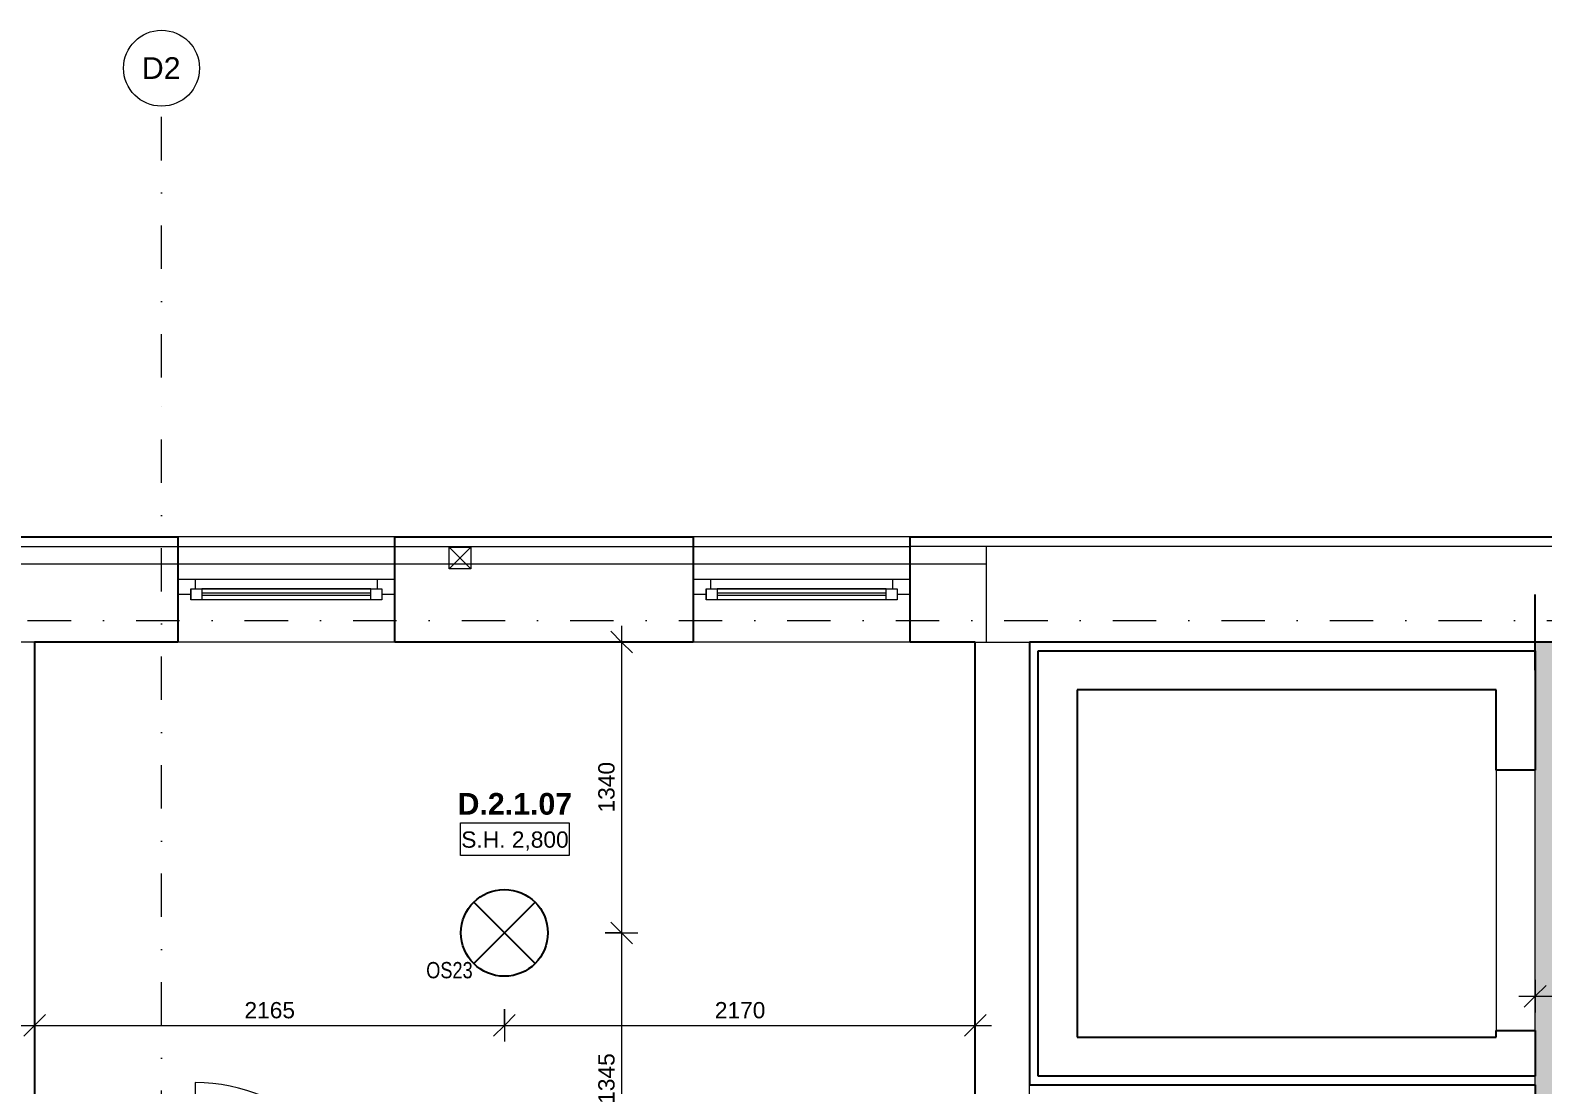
# Model space of a CAD drawing. Header units: millimetres. Extents: x -7570 to 42709, y -1655 to 71550.
# Drawn here: x -457 to 6513, y 66690 to 71550 of the extents above; entities that cross this region are included whole.
import ezdxf

# ---------------------------------------------------------------- set-up
doc = ezdxf.new("R2010")
doc.units = ezdxf.units.MM
doc.linetypes.add('HA_DashDot_10mm-S3mm', pattern=[500, 200, -150, 0, -150])
doc.linetypes.add('HA_DashDot_2_2mm-S0_6mm', pattern=[110, 50, -30, 0, -30])
for name, color, linetype, lineweight in [('-UNDERLAY_A-AREA-____-OTLN', 9, 'Continuous', 25), ('-UNDERLAY_A-FLOR-____-OTLN', 9, 'Continuous', 9), ('A-____-____-DIMS', 9, 'Continuous', 5), ('A-____-____-DIMS-50', 9, 'Continuous', 5), ('A-AREA-____-IDEN', 9, 'Continuous', 9), ('A-CLNG-____-OTLN', 9, 'Continuous', 9), ('A-CLNG-____-PATT', 9, 'Continuous', 9), ('A-DOOR-____-MCUT', 9, 'HA_DashDot_2_2mm-S0_6mm', 9), ('A-DOOR-____-OTLN', 9, 'Continuous', 9), ('A-DOOR-FRAM-OTLN', 9, 'Continuous', 9), ('A-FLOR-____-OTLN', 9, 'Continuous', 9), ('A-GLAZ-____-MCUT', 9, 'Continuous', 5), ('A-GLAZ-____-OTLN', 9, 'Continuous', 5), ('A-WALL-____-MCUT', 9, 'Continuous', 9), ('A-WALL-____-OTLN', 9, 'Continuous', 9), ('E-LITE-EQPM-IDEN', 9, 'Continuous', 9), ('E-LITE-EQPM-OTLN', 9, 'Continuous', 9), ('G-____-____-DIMS', 9, 'Continuous', 5), ('I-WALL-____-MCUT', 9, 'Continuous', 25), ('I-WALL-____-OTLN', 9, 'Continuous', 9), ('M-HVAC-DUCT-OTLN', 9, 'Continuous', 9), ('S-GRID-____-IDEN', 9, 'Continuous', 9), ('S-GRID-____-OTLN', 9, 'Continuous', 5)]:
    doc.layers.add(name, color=color, linetype=linetype, lineweight=lineweight)
doc.styles.add('Arial', font='arial.ttf', dxfattribs={"height": 100})
doc.styles.add('Arial_1', font='arial.ttf', dxfattribs={"height": 75})
doc.styles.add('Arial_2', font='arial.ttf', dxfattribs={"width": 0.8, "height": 75})
doc.styles.add('Arial_B', font='arialbd.ttf', dxfattribs={"height": 100})
doc.dimstyles.new('Inner_Dimensions', dxfattribs={"dimscale": 304.8, "dimtxt": 76.519455, "dimasz": 0.328084, "dimexe": 0.246063, "dimexo": 0.0625, "dimgap": 0.032808, "dimtad": 1, "dimdec": 0, "dimzin": 0, "dimdsep": 46, "dimtxsty": 'Arial_1', "dimblk1": 'OBLIQUE', "dimblk2": 'OBLIQUE', "dimsah": 1, "dimcen": 0.09, "dimdle": 0.246063, "dimazin": 0, "dimtfac": 1, "dimtdec": 4, "dimtix": 1, "dimtmove": 2, "dimatfit": 3, "dimfxl": 0.246063, "dimfxlon": 1, "dimtvp": 1, "dimtolj": 1, "dimtzin": 0, "dimlwd": 9, "dimlwe": 9, "dimarcsym": 2})
doc.dimstyles.new('Inner_Dimensions_1', dxfattribs={"dimscale": 304.8, "dimtxt": 76.519455, "dimasz": 0.328084, "dimexe": 0.246063, "dimexo": 0.0625, "dimgap": 0.032808, "dimtad": 1, "dimdec": 0, "dimzin": 0, "dimdsep": 46, "dimtxsty": 'Arial_1', "dimblk1": 'OBLIQUE', "dimblk2": 'OBLIQUE', "dimsah": 1, "dimcen": 0.09, "dimdle": 0.246063, "dimazin": 0, "dimtfac": 1, "dimtdec": 4, "dimtix": 1, "dimtmove": 0, "dimatfit": 3, "dimfxl": 0.246063, "dimfxlon": 1, "dimtvp": 1, "dimtolj": 1, "dimtzin": 0, "dimlwd": 9, "dimlwe": 9, "dimarcsym": 2})

# ---------------------------------------------------------------- blocks, each defined once
blk = doc.blocks.new('HA_WD_SinglePanel - 1000x1500-1653870-DPS_D - 2NP')
at = {"layer": 'A-GLAZ-____-MCUT'}
for p, q in [((-500, 70), (-420, 70)), ((-420, 70), (-420, 25)), ((420, 25), (420, 70)), ((420, 70), (500, 70)), ((-440, 0), (-500, 0)), ((-440, -25), (-440, 25)), ((-440, 25), (-390, 25)), ((-390, 25), (-390, -25)), ((390, 5), (-390, 5)), ((390, -25), (390, 25)), ((390, 25), (440, 25)), ((440, 25), (440, -25)), ((500, 0), (440, 0)), ((-390, -25), (-440, -25)), ((390, -5), (-390, -5)), ((440, -25), (390, -25))]:
    blk.add_line(p, q, dxfattribs=at)
at = {"layer": 'A-GLAZ-____-OTLN'}
for p, q in [((-420, 70), (420, 70)), ((-440, 25), (-440, -25)), ((-440, 25), (440, 25)), ((390, 25), (-390, 25)), ((440, 25), (440, -25)), ((440, -25), (-440, -25)), ((390, -25), (-390, -25))]:
    blk.add_line(p, q, dxfattribs=at)
blk = doc.blocks.new('HA_DR_Single_Swing_Solid - In_BJ_800x2100-2000412-DPS_D - 2NP')
at = {"layer": 'A-DOOR-____-MCUT'}
for p, q in [((-400, 57.5), (400, 57.5)), ((-400, -57.5), (400, -57.5))]:
    blk.add_line(p, q, dxfattribs=at)
at = {"layer": 'A-DOOR-____-OTLN'}
for p, q in [((-400, -17.5), (-400, -57.5)), ((-400, -17.5), (400, -17.5)), ((-400, -57.5), (400, -57.5)), ((400, -17.5), (400, -57.5))]:
    blk.add_line(p, q, dxfattribs=at)
at = {"layer": 'A-DOOR-____-OTLN', "lineweight": 5}
blk.add_line((400, -857.5), (400, -57.5), dxfattribs=at)
blk.add_arc((400, -57.5), 800, 180, 270, dxfattribs=at)
at = {"layer": 'A-DOOR-FRAM-OTLN'}
for p, q in [((-400, 57.5), (-450, 57.5)), ((-450, 57.5), (-450, -57.5)), ((400, 57.5), (-400, 57.5)), ((-400, 57.5), (-400, -57.5)), ((400, -57.5), (400, 57.5)), ((400, 57.5), (450, 57.5)), ((450, 57.5), (450, -57.5)), ((-450, -57.5), (-400, -57.5)), ((450, -57.5), (400, -57.5))]:
    blk.add_line(p, q, dxfattribs=at)
blk = doc.blocks.new('HA_LF_GenericSymbol - OS23_pokoje-1576156-DPS_D - 2NP')
at = {"layer": 'E-LITE-EQPM-OTLN', "color": 11, "lineweight": 25}
for p, q in [((141.4, 141.4), (-141.4, -141.4)), ((-141.4, 141.4), (141.4, -141.4))]:
    blk.add_line(p, q, dxfattribs=at)
blk.add_circle((0, 0), 200, dxfattribs=at)
blk = doc.blocks.new('Grid - Radius 3_5mm-353793-DPS_D - 2NP')
at = {"layer": 'S-GRID-____-IDEN'}
blk.add_circle((0, 0), 3.5, dxfattribs=at)
blk = doc.blocks.new('DIMBLOCK89-DPS_D - 2NP')
at = {"layer": 'A-____-____-DIMS-50', "lineweight": 9}
for p, q in [((6478.2, 67173), (6478.2, 67023)), ((6478.2, 67098), (6478.2, 67173)), ((6478.2, 67098), (6528.2, 67148)), ((7378.2, 67173), (7378.2, 67023)), ((7378.2, 67098), (7378.2, 67173)), ((7378.2, 67098), (7428.2, 67148)), ((6403.2, 67098), (7378.2, 67098)), ((6478.2, 67098), (6428.2, 67048)), ((7378.2, 67098), (7328.2, 67048))]:
    blk.add_line(p, q, dxfattribs=at)
at = {"layer": 'A-____-____-DIMS-50', "color": 0, "lineweight": 9, "insert": (6814.5, 67205.4), "char_height": 75, "width": 207.662, "attachment_point": 1, "line_spacing_factor": 0.941778, "style": 'Arial_1'}
blk.add_mtext('900', dxfattribs=at)
blk = doc.blocks.new('_Oblique')
at = {"color": 0, "linetype": 'ByBlock', "lineweight": -2}
blk.add_line((-0.5, -0.5), (0.5, 0.5), dxfattribs=at)
blk = doc.blocks.new('DIMBLOCK95-DPS_D - 2NP')
at = {"layer": 'A-____-____-DIMS-50', "lineweight": 9}
for p, q in [((-436.8, 67038.7), (-436.8, 66888.7)), ((-436.8, 66963.7), (-436.8, 67038.7)), ((-436.8, 66963.7), (-386.8, 67013.7)), ((1728.2, 67038.7), (1728.2, 66888.7)), ((1728.2, 66963.7), (1728.2, 67038.7)), ((1728.2, 66963.7), (1778.2, 67013.7)), ((-511.8, 66963.7), (1728.2, 66963.7)), ((-436.8, 66963.7), (-486.8, 66913.7)), ((1728.2, 66963.7), (1678.2, 66913.7))]:
    blk.add_line(p, q, dxfattribs=at)
at = {"layer": 'A-____-____-DIMS-50', "color": 0, "lineweight": 9, "insert": (530.3, 67071.1), "char_height": 75, "width": 276.883, "attachment_point": 1, "line_spacing_factor": 0.941778, "style": 'Arial_1'}
blk.add_mtext('2165', dxfattribs=at)
blk = doc.blocks.new('DIMBLOCK96-DPS_D - 2NP')
at = {"layer": 'A-____-____-DIMS-50', "lineweight": 9}
for p, q in [((1728.2, 67038.7), (1728.2, 66888.7)), ((1728.2, 66963.7), (1728.2, 67038.7)), ((1728.2, 66963.7), (1778.2, 67013.7)), ((3898.2, 67038.7), (3898.2, 66888.7)), ((3898.2, 66963.7), (3898.2, 67038.7)), ((3898.2, 66963.7), (3948.2, 67013.7)), ((1728.2, 66963.7), (1678.2, 66913.7)), ((1728.2, 66963.7), (3973.2, 66963.7)), ((3898.2, 66963.7), (3848.2, 66913.7))]:
    blk.add_line(p, q, dxfattribs=at)
at = {"layer": 'A-____-____-DIMS-50', "color": 0, "lineweight": 9, "insert": (2697.8, 67071.1), "char_height": 75, "width": 276.883, "attachment_point": 1, "line_spacing_factor": 0.941778, "style": 'Arial_1'}
blk.add_mtext('2170', dxfattribs=at)
blk = doc.blocks.new('DIMBLOCK99-DPS_D - 2NP')
at = {"layer": 'A-____-____-DIMS-50', "lineweight": 9}
for p, q in [((2268.2, 68804.9), (2268.2, 67389.9)), ((2343.2, 68729.9), (2193.2, 68729.9)), ((2268.2, 68729.9), (2218.2, 68779.9)), ((2268.2, 68729.9), (2318.2, 68679.9)), ((2268.2, 68729.9), (2343.2, 68729.9)), ((2268.2, 67389.9), (2218.2, 67439.9)), ((2193.2, 67389.9), (2343.2, 67389.9)), ((2268.2, 67389.9), (2193.2, 67389.9)), ((2268.2, 67389.9), (2318.2, 67339.9))]:
    blk.add_line(p, q, dxfattribs=at)
at = {"layer": 'A-____-____-DIMS-50', "color": 0, "lineweight": 9, "insert": (2160.8, 67944.5), "char_height": 75, "width": 276.883, "attachment_point": 1, "rotation": 90, "line_spacing_factor": 0.941778, "style": 'Arial_1'}
blk.add_mtext('1340', dxfattribs=at)
blk = doc.blocks.new('DIMBLOCK100-DPS_D - 2NP')
at = {"layer": 'A-____-____-DIMS-50', "lineweight": 9}
for p, q in [((2268.2, 67389.9), (2218.2, 67439.9)), ((2193.2, 67389.9), (2343.2, 67389.9)), ((2268.2, 67389.9), (2193.2, 67389.9)), ((2268.2, 67389.9), (2268.2, 65969.9)), ((2268.2, 67389.9), (2318.2, 67339.9)), ((2268.2, 66044.9), (2218.2, 66094.9)), ((2343.2, 66044.9), (2193.2, 66044.9)), ((2268.2, 66044.9), (2318.2, 65994.9)), ((2268.2, 66044.9), (2343.2, 66044.9))]:
    blk.add_line(p, q, dxfattribs=at)
at = {"layer": 'A-____-____-DIMS-50', "color": 0, "lineweight": 9, "insert": (2160.8, 66602), "char_height": 75, "width": 276.883, "attachment_point": 1, "rotation": 90, "line_spacing_factor": 0.941778, "style": 'Arial_1'}
blk.add_mtext('1345', dxfattribs=at)
blk = doc.blocks.new('Spot Elevations - Generic-448778-DPS_D - 2NP')
at = {"layer": 'G-____-____-DIMS', "lineweight": 9}
for p, q in [((-5, 0), (-5, 3)), ((-5, 3), (5, 3)), ((5, 3), (5, 0)), ((5, 0), (-5, 0))]:
    blk.add_line(p, q, dxfattribs=at)

msp = doc.modelspace()

# ---------------------------------------------------------------- hatches: boundary and pattern name
at = {"layer": 'A-CLNG-____-PATT', "lineweight": 5}
msp.add_hatch(color=256, dxfattribs=at).paths.add_polyline_path([(4473.2, 64154.9), (12218.2, 64154.9), (12218.2, 65654.9), (8278.2, 65654.9), (8278.2, 68729.9), (6478.2, 68729.9), (6478.2, 65654.9), (4148.2, 65654.9), (4148.2, 64154.9), (4358.2, 64154.9)])

# ---------------------------------------------------------------- linework, layer by layer
at = {"layer": '-UNDERLAY_A-AREA-____-OTLN'}
msp.add_line((6478.2, 68599.9), (6478.2, 68949.9), dxfattribs=at)
at = {"layer": '-UNDERLAY_A-FLOR-____-OTLN'}
for p, q in [((-2151.8, 69169.9), (3598.2, 69169.9)), ((3948, 69169.9), (3948, 68729.9)), ((-5661.8, 69089.9), (3948, 69089.9)), ((3598.2, 68729.9), (-551.8, 68729.9))]:
    msp.add_line(p, q, dxfattribs=at)
at = {"layer": 'A-CLNG-____-OTLN'}
for p, q in [((6478.2, 68689.9), (6478.2, 68729.9)), ((6478.2, 66689.9), (6478.2, 66729.9))]:
    msp.add_line(p, q, dxfattribs=at)
at = {"layer": 'A-FLOR-____-OTLN'}
msp.add_line((4148.3, 68729.9), (4148.3, 66689.9), dxfattribs=at)
at = {"layer": 'A-WALL-____-MCUT', "lineweight": 25}
for p, q in [((-1151.8, 69214.9), (223.2, 69214.9)), ((223.2, 69214.9), (223.2, 68729.9)), ((1223.2, 68729.9), (1223.2, 69214.9)), ((1223.2, 69214.9), (2598.2, 69214.9)), ((2598.2, 69214.9), (2598.2, 68729.9)), ((3598.2, 68729.9), (3598.2, 69214.9)), ((3598.2, 69214.9), (6848.2, 69214.9)), ((223.2, 68729.9), (-436.8, 68729.9)), ((2598.2, 68729.9), (1223.2, 68729.9)), ((3898.2, 68729.9), (3598.2, 68729.9)), ((6848.2, 68729.9), (4148.2, 68729.9))]:
    msp.add_line(p, q, dxfattribs=at)
at = {"layer": 'A-WALL-____-MCUT'}
for p, q in [((6848.2, 69169.9), (3598.2, 69169.9)), ((3898.2, 68729.9), (4148.2, 68729.9)), ((4148.2, 66489.9), (4148.2, 66689.9))]:
    msp.add_line(p, q, dxfattribs=at)
at = {"layer": 'A-WALL-____-OTLN'}
for p, q in [((1223.2, 69214.9), (223.2, 69214.9)), ((3598.2, 69214.9), (2598.2, 69214.9))]:
    msp.add_line(p, q, dxfattribs=at)
at = {"layer": 'I-WALL-____-MCUT'}
for p, q in [((-436.8, 68729.9), (-436.8, 65899.9)), ((3898.2, 66044.9), (3898.2, 68729.9)), ((4148.2, 68729.9), (4148.2, 66689.9)), ((4188.2, 66729.9), (4188.2, 68689.9)), ((4188.2, 68689.9), (6478.2, 68689.9)), ((6478.2, 68689.9), (6478.2, 68139.9)), ((4368.2, 68509.9), (4368.2, 66909.9)), ((6298.2, 68509.9), (4368.2, 68509.9)), ((6298.2, 68139.9), (6298.2, 68509.9)), ((6478.2, 68139.9), (6298.2, 68139.9)), ((6298.2, 66909.9), (6298.2, 66939.9)), ((6298.2, 66939.9), (6478.2, 66939.9)), ((6478.2, 66939.9), (6478.2, 66729.9)), ((4368.2, 66909.9), (6298.2, 66909.9)), ((6478.2, 66729.9), (4188.2, 66729.9)), ((4148.2, 66689.9), (6478.2, 66689.9)), ((6478.2, 66689.9), (6478.2, 65654.9))]:
    msp.add_line(p, q, dxfattribs=at)
at = {"layer": 'I-WALL-____-OTLN'}
for p, q in [((6298.2, 68139.9), (6298.2, 66939.9)), ((6478.2, 66939.9), (6478.2, 68139.9))]:
    msp.add_line(p, q, dxfattribs=at)
at = {"layer": 'M-HVAC-DUCT-OTLN', "lineweight": 5}
for p, q in [((1473.2, 69167.1), (1573.2, 69067.1)), ((1473.2, 69067.1), (1573.2, 69167.1)), ((1473.2, 69167.1), (1573.2, 69167.1)), ((1473.2, 69067.1), (1473.2, 69167.1)), ((1573.2, 69167.1), (1573.2, 69067.1)), ((1573.2, 69067.1), (1473.2, 69067.1))]:
    msp.add_line(p, q, dxfattribs=at)
at = {"layer": 'S-GRID-____-OTLN', "linetype": 'HA_DashDot_10mm-S3mm', "lineweight": 9}
for p, q in [((148.2, 69949.6), (148.2, 71199.6)), ((148.2, 53960.4), (148.2, 69949.6)), ((-5970.1, 68829.9), (21709.3, 68829.9))]:
    msp.add_line(p, q, dxfattribs=at)

# ---------------------------------------------------------------- block references
at = {"layer": 'A-DOOR-____-OTLN', "rotation": 180}
msp.add_blockref('HA_DR_Single_Swing_Solid - In_BJ_800x2100-2000412-DPS_D - 2NP', (703.2, 65842.4), dxfattribs=at)
at = {"layer": 'A-GLAZ-____-OTLN'}
for p in [(723.2, 68949.9), (3098.2, 68949.9)]:
    msp.add_blockref('HA_WD_SinglePanel - 1000x1500-1653870-DPS_D - 2NP', p, dxfattribs=at)
at = {"layer": 'E-LITE-EQPM-OTLN', "color": 11, "lineweight": 25}
msp.add_blockref('HA_LF_GenericSymbol - OS23_pokoje-1576156-DPS_D - 2NP', (1728.2, 67389.9), dxfattribs=at)
at = {"layer": 'G-____-____-DIMS', "lineweight": 9, "xscale": 49.99999999999998, "yscale": 49.99999999999998, "zscale": 49.99999999999998}
msp.add_blockref('Spot Elevations - Generic-448778-DPS_D - 2NP', (1776.1, 67746.4), dxfattribs=at)
at = {"layer": 'S-GRID-____-IDEN', "xscale": 49.99999999999998, "yscale": 49.99999999999998, "zscale": 49.99999999999998}
msp.add_blockref('Grid - Radius 3_5mm-353793-DPS_D - 2NP', (148.2, 71374.6), dxfattribs=at)

# ---------------------------------------------------------------- texts
at = {"layer": 'A-AREA-____-IDEN', "lineweight": 5, "insert": (1512.4, 68034.5), "char_height": 100, "width": 653.375, "attachment_point": 1, "style": 'Arial_B'}
msp.add_mtext('D.2.1.07', dxfattribs=at)
at = {"layer": 'E-LITE-EQPM-IDEN', "lineweight": 5, "insert": (1367.8, 67255.5), "char_height": 75, "width": 262.953, "attachment_point": 1, "style": 'Arial_2'}
msp.add_mtext('OS23', dxfattribs=at)
at = {"layer": 'G-____-____-DIMS', "lineweight": 9, "insert": (1529.4, 67857.3), "char_height": 75, "width": 592.246, "attachment_point": 1, "line_spacing_factor": 0.941778, "style": 'Arial_1'}
msp.add_mtext('S.H. 2,800', dxfattribs=at)
at = {"layer": 'S-GRID-____-IDEN', "lineweight": 5, "insert": (57.3, 71425.3), "char_height": 100, "width": 220.464, "attachment_point": 1, "style": 'Arial'}
msp.add_mtext('D2', dxfattribs=at)

# ---------------------------------------------------------------- dimensions: what is measured, and where the dimension line sits
at = {"layer": 'A-____-____-DIMS', "lineweight": 9}
for base, p1, p2, override, picture, middle in [((2268.2, 67389.9), (2343.2, 68729.9), (2193.2, 67389.9), {"dimpost": '<>', "dimfxl": 1348.369386}, 'DIMBLOCK99-DPS_D - 2NP', (2219.9, 68059.9)), ((2268.2, 66044.9), (2193.2, 67389.9), (2343.2, 66044.9), {"dimpost": '<>', "dimfxl": 1353.338465}, 'DIMBLOCK100-DPS_D - 2NP', (2219.9, 66717.4))]:
    dim = msp.add_linear_dim(base=base, p1=p1, p2=p2, angle=90, dimstyle='Inner_Dimensions_1', override=override, dxfattribs=at)
    dim.commit()
    dim.dimension.update_dxf_attribs({"geometry": picture, "text_midpoint": middle})
dim = msp.add_linear_dim(base=(7378.2, 67098), p1=(6478.2, 67173), p2=(7378.2, 67173), dimstyle='Inner_Dimensions', override={"dimpost": '<>', "dimfxl": 900}, dxfattribs=at)
dim.commit()
dim.dimension.update_dxf_attribs({"geometry": 'DIMBLOCK89-DPS_D - 2NP', "text_midpoint": (6918.4, 67155.4), "dimtype": 160})
for base, p1, p2, override, picture, middle in [((1728.2, 66963.7), (-436.8, 67038.7), (1728.2, 67038.7), {"dimpost": '<>', "dimfxl": 2165}, 'DIMBLOCK95-DPS_D - 2NP', (645.7, 67012)), ((3898.2, 66963.7), (1728.2, 67038.7), (3898.2, 67038.7), {"dimpost": '<>', "dimfxl": 2170}, 'DIMBLOCK96-DPS_D - 2NP', (2813.2, 67012))]:
    dim = msp.add_linear_dim(base=base, p1=p1, p2=p2, dimstyle='Inner_Dimensions_1', override=override, dxfattribs=at)
    dim.commit()
    dim.dimension.update_dxf_attribs({"geometry": picture, "text_midpoint": middle})

doc.saveas('drawing.dxf')
